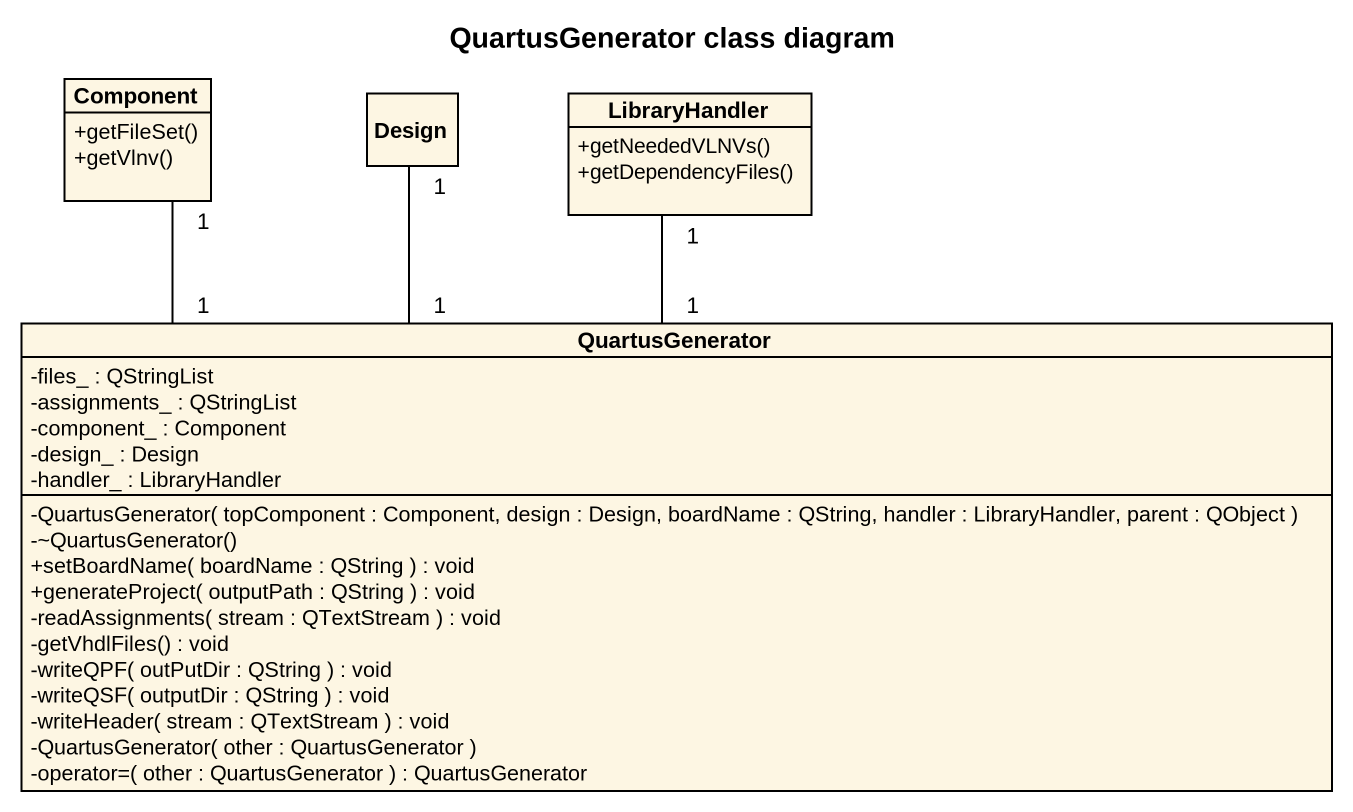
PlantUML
@startuml
title QuartusGenerator class diagram
hide circle
hide empty members
skinparam classAttributeIconSize 0
class "Component" as Component_ {
  +getFileSet()
  +getVlnv()
}
class Design
class LibraryHandler {
  +getNeededVLNVs()
  +getDependencyFiles()
}
class QuartusGenerator {
  -files_ : QStringList
  -assignments_ : QStringList
  -component_ : Component
  -design_ : Design
  -handler_ : LibraryHandler
  -QuartusGenerator( topComponent : Component, design : Design, boardName : QString, handler : LibraryHandler, parent : QObject )
  -~QuartusGenerator()
  +setBoardName( boardName : QString ) : void
  +generateProject( outputPath : QString ) : void
  -readAssignments( stream : QTextStream ) : void
  -getVhdlFiles() : void
  -writeQPF( outPutDir : QString ) : void
  -writeQSF( outputDir : QString ) : void
  -writeHeader( stream : QTextStream ) : void
  -QuartusGenerator( other : QuartusGenerator )
  -operator=( other : QuartusGenerator ) : QuartusGenerator
}
QuartusGenerator "1" -up- "1" Component_
QuartusGenerator "1" -up- "1" Design
QuartusGenerator "1" -up- "1" LibraryHandler
@enduml
